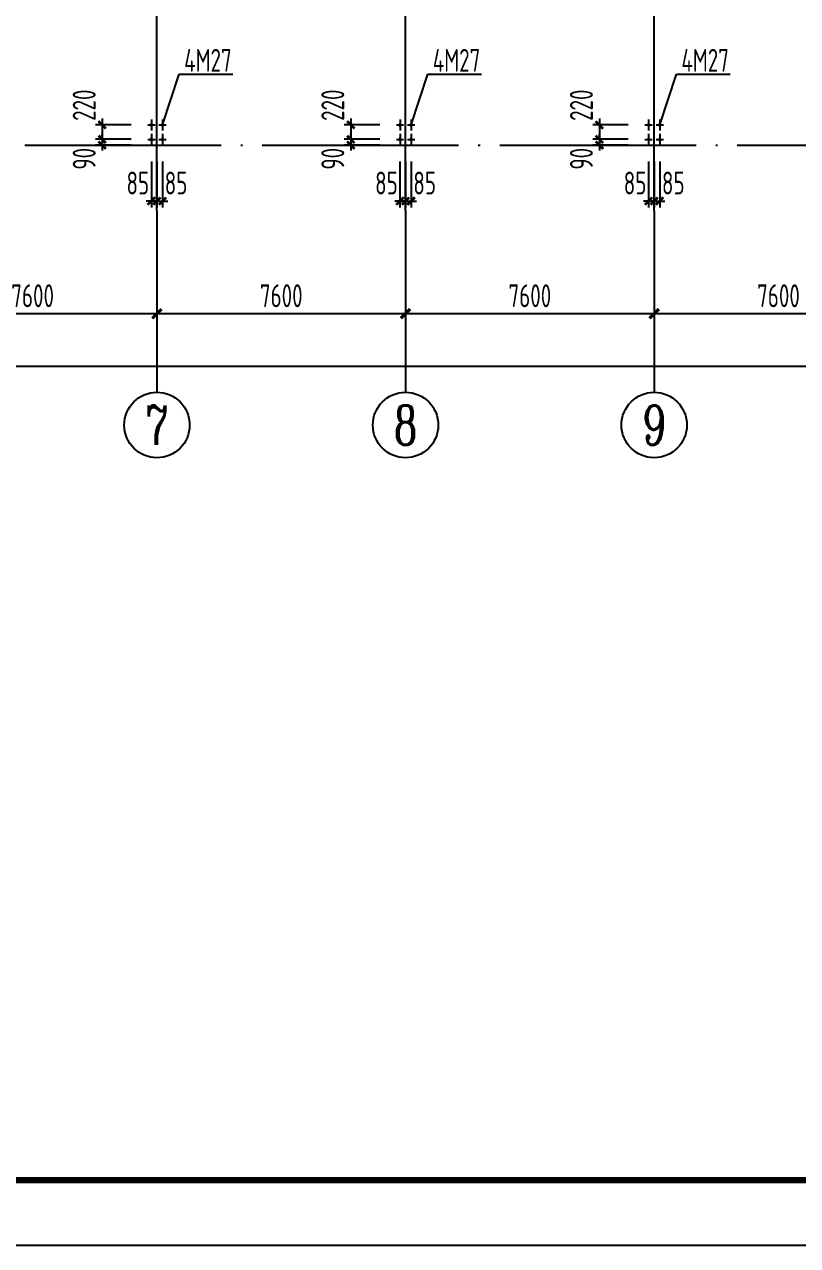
# Model space of a CAD drawing. Extents: x -3102990 to -851544, y -5293060 to -2540151.
# Drawn here: x -2093422 to -2081605, y -2672902 to -2654244 of the extents above; entities that cross this region are included whole.
import ezdxf
from ezdxf.enums import TextEntityAlignment as Align

# ---------------------------------------------------------------- set-up
doc = ezdxf.new("R2010")
doc.units = 0
doc.header["$LTSCALE"] = 1000
doc.header["$PDMODE"] = 1
doc.linetypes.add('DOTE', pattern=[2.42, 2, -0.2, 0.02, -0.2])
doc.layers.get('0').update_dxf_attribs({"linetype": 'CONTINUOUS'})
doc.layers.get('Defpoints').update_dxf_attribs({"linetype": 'CONTINUOUS'})
for name, color, linetype in [('AXIS', 253, 'DOTE'), ('COLU', 7, 'CONTINUOUS'), ('DIM', 3, 'CONTINUOUS'), ('NUM', 7, 'CONTINUOUS'), ('PUB_TITLE', 4, 'CONTINUOUS'), ('TEXT', 7, 'CONTINUOUS'), ('THIN', 7, 'CONTINUOUS')]:
    doc.layers.add(name, color=color, linetype=linetype)
doc.layers.add('yichutu', color=7, linetype='CONTINUOUS', true_color=0xffffff, plot=False)
doc.styles.add('TSSD_Axis', font='Complex.shx', dxfattribs={"width": 0.7, "bigfont": 'hztxt.shx'})
doc.styles.add('TSSD_Dimension', font='tssdeng.shx', dxfattribs={"width": 0.7, "bigfont": 'Hztxt.shx'})
doc.styles.add('TSSD_Rein', font='Tssdeng.shx', dxfattribs={"width": 0.75, "bigfont": 'hztxt.shx'})
doc.dimstyles.new('TSSD_100_100$0', dxfattribs={"dimtxt": 350, "dimasz": 80, "dimexe": 100, "dimexo": 250, "dimgap": 100, "dimtad": 1, "dimdec": 0, "dimzin": 0, "dimdsep": 46, "dimtxsty": 'TSSD_Dimension', "dimblk": 'ARCHTICK', "dimcen": 0, "dimdle": 100, "dimclrd": 3, "dimclre": 3, "dimclrt": 7, "dimadec": 0, "dimazin": 0, "dimtfac": 1, "dimtdec": 0, "dimtix": 1, "dimtmove": 2, "dimatfit": 3, "dimldrblk": 'ARCHTICK', "dimfxl": 100, "dimtolj": 1, "dimtzin": 0, "dimarcsym": 0})
doc.dimstyles.new('TSSD_200_100', dxfattribs={"dimtxt": 350, "dimasz": 100, "dimexe": 100, "dimexo": 250, "dimgap": 100, "dimtad": 1, "dimdec": 0, "dimlfac": 2, "dimzin": 0, "dimdsep": 46, "dimtxsty": 'TSSD_Dimension', "dimblk": 'ARCHTICK', "dimcen": 0, "dimdle": 100, "dimclrt": 7, "dimadec": 0, "dimazin": 0, "dimtfac": 1, "dimtdec": 0, "dimtix": 1, "dimtmove": 2, "dimatfit": 3, "dimfxl": 1, "dimtolj": 1, "dimtzin": 0, "dimarcsym": 0})

# ---------------------------------------------------------------- blocks, each defined once
blk = doc.blocks.new('ts_axno')
at = {"color": 0, "linetype": 'ByBlock', "lineweight": -2}
blk.add_circle((0, 0), 0.5, dxfattribs=at)
at = {"color": 0, "linetype": 'ByBlock', "lineweight": -2, "style": 'TSSD_Axis', "width": 0.7}
blk.add_attdef('A', text='', height=0.6, dxfattribs=at).set_placement((0, 0), align=Align.MIDDLE_CENTER)
blk = doc.blocks.new('_ArchTick')
at = {"color": 0, "const_width": 0.5}
blk.add_lwpolyline([(-0.71, -0.71), (0.71, 0.71)], dxfattribs=at)
blk = doc.blocks.new('*D906')
at = {"layer": 'Defpoints', "color": 0, "ltscale": 1.5}
for p in [(-2083797, -2657090), (-2079997, -2657090), (-2083797, -2658665)]:
    blk.add_point(p, dxfattribs=at)
at = {"layer": 'DIM', "color": 0, "lineweight": -2, "ltscale": 1.5}
for p, q in [((-2083797, -2657340), (-2083797, -2658765)), ((-2079997, -2657340), (-2079997, -2658765)), ((-2079897, -2658665), (-2083897, -2658665))]:
    blk.add_line(p, q, dxfattribs=at)
at = {"layer": 'DIM', "color": 0, "lineweight": -2, "ltscale": 1.5, "xscale": 100, "yscale": 100, "zscale": 100, "rotation": 180}
blk.add_blockref('_ArchTick', (-2083797, -2658665), dxfattribs=at)
at = {"layer": 'DIM', "color": 0, "lineweight": -2, "ltscale": 1.5, "xscale": 100, "yscale": 100, "zscale": 100}
blk.add_blockref('_ArchTick', (-2079997, -2658665), dxfattribs=at)
at = {"layer": 'DIM', "color": 7, "ltscale": 1.5, "insert": (-2081897, -2658390), "char_height": 350, "attachment_point": 5, "style": 'TSSD_Dimension'}
blk.add_mtext('\\A1;7600', dxfattribs=at)
blk = doc.blocks.new('*D907')
at = {"layer": 'Defpoints', "color": 0, "ltscale": 1.5}
for p in [(-2087597, -2657090), (-2083797, -2657090), (-2087597, -2658665)]:
    blk.add_point(p, dxfattribs=at)
at = {"layer": 'DIM', "color": 0, "lineweight": -2, "ltscale": 1.5}
for p, q in [((-2087597, -2657340), (-2087597, -2658765)), ((-2083797, -2657340), (-2083797, -2658765)), ((-2083697, -2658665), (-2087697, -2658665))]:
    blk.add_line(p, q, dxfattribs=at)
at = {"layer": 'DIM', "color": 0, "lineweight": -2, "ltscale": 1.5, "xscale": 100, "yscale": 100, "zscale": 100, "rotation": 180}
blk.add_blockref('_ArchTick', (-2087597, -2658665), dxfattribs=at)
at = {"layer": 'DIM', "color": 0, "lineweight": -2, "ltscale": 1.5, "xscale": 100, "yscale": 100, "zscale": 100}
blk.add_blockref('_ArchTick', (-2083797, -2658665), dxfattribs=at)
at = {"layer": 'DIM', "color": 7, "ltscale": 1.5, "insert": (-2085697, -2658390), "char_height": 350, "attachment_point": 5, "style": 'TSSD_Dimension'}
blk.add_mtext('\\A1;7600', dxfattribs=at)
blk = doc.blocks.new('*D908')
at = {"layer": 'Defpoints', "color": 0, "ltscale": 1.5}
for p in [(-2091397, -2657090), (-2087597, -2657090), (-2091397, -2658665)]:
    blk.add_point(p, dxfattribs=at)
at = {"layer": 'DIM', "color": 0, "lineweight": -2, "ltscale": 1.5}
for p, q in [((-2091397, -2657340), (-2091397, -2658765)), ((-2087597, -2657340), (-2087597, -2658765)), ((-2087497, -2658665), (-2091497, -2658665))]:
    blk.add_line(p, q, dxfattribs=at)
at = {"layer": 'DIM', "color": 0, "lineweight": -2, "ltscale": 1.5, "xscale": 100, "yscale": 100, "zscale": 100, "rotation": 180}
blk.add_blockref('_ArchTick', (-2091397, -2658665), dxfattribs=at)
at = {"layer": 'DIM', "color": 0, "lineweight": -2, "ltscale": 1.5, "xscale": 100, "yscale": 100, "zscale": 100}
blk.add_blockref('_ArchTick', (-2087597, -2658665), dxfattribs=at)
at = {"layer": 'DIM', "color": 7, "ltscale": 1.5, "insert": (-2089497, -2658390), "char_height": 350, "attachment_point": 5, "style": 'TSSD_Dimension'}
blk.add_mtext('\\A1;7600', dxfattribs=at)
blk = doc.blocks.new('*D909')
at = {"layer": 'Defpoints', "color": 0, "ltscale": 1.5}
for p in [(-2095197, -2657090), (-2091397, -2657090), (-2095197, -2658665)]:
    blk.add_point(p, dxfattribs=at)
at = {"layer": 'DIM', "color": 0, "lineweight": -2, "ltscale": 1.5}
for p, q in [((-2095197, -2657340), (-2095197, -2658765)), ((-2091397, -2657340), (-2091397, -2658765)), ((-2091297, -2658665), (-2095297, -2658665))]:
    blk.add_line(p, q, dxfattribs=at)
at = {"layer": 'DIM', "color": 0, "lineweight": -2, "ltscale": 1.5, "xscale": 100, "yscale": 100, "zscale": 100, "rotation": 180}
blk.add_blockref('_ArchTick', (-2095197, -2658665), dxfattribs=at)
at = {"layer": 'DIM', "color": 0, "lineweight": -2, "ltscale": 1.5, "xscale": 100, "yscale": 100, "zscale": 100}
blk.add_blockref('_ArchTick', (-2091397, -2658665), dxfattribs=at)
at = {"layer": 'DIM', "color": 7, "ltscale": 1.5, "insert": (-2093297, -2658390), "char_height": 350, "attachment_point": 5, "style": 'TSSD_Dimension'}
blk.add_mtext('\\A1;7600', dxfattribs=at)
blk = doc.blocks.new('*D915')
at = {"layer": 'Defpoints', "color": 0, "ltscale": 1.5}
for p in [(-2114197, -2657090), (-2038197, -2657090), (-2038197, -2659465)]:
    blk.add_point(p, dxfattribs=at)
at = {"layer": 'DIM', "color": 0, "lineweight": -2, "ltscale": 1.5}
for p, q in [((-2114197, -2657340), (-2114197, -2659565)), ((-2038197, -2657340), (-2038197, -2659565)), ((-2114297, -2659465), (-2038097, -2659465))]:
    blk.add_line(p, q, dxfattribs=at)
at = {"layer": 'DIM', "color": 0, "lineweight": -2, "ltscale": 1.5, "xscale": 100, "yscale": 100, "zscale": 100, "rotation": 180}
blk.add_blockref('_ArchTick', (-2114197, -2659465), dxfattribs=at)
at = {"layer": 'DIM', "color": 0, "lineweight": -2, "ltscale": 1.5, "xscale": 100, "yscale": 100, "zscale": 100}
blk.add_blockref('_ArchTick', (-2038197, -2659465), dxfattribs=at)
at = {"layer": 'DIM', "color": 7, "ltscale": 1.5, "insert": (-2076197, -2659190), "char_height": 350, "attachment_point": 5, "style": 'TSSD_Dimension'}
blk.add_mtext('\\A1;152000', dxfattribs=at)
blk = doc.blocks.new('A$C21E01B0F')
at = {"layer": 'THIN'}
for p, q in [((18, 241), (18, -299)), ((-162, -29), (198, -29))]:
    blk.add_line(p, q, dxfattribs=at)
blk.add_solid([(18, 151), (108, -29), (-72, -29), (18, -209)], dxfattribs=at)
blk = doc.blocks.new('*D995')
at = {"layer": 'Defpoints', "color": 0, "ltscale": 1.5}
for p in [(-2091482, -2656090), (-2091397, -2656090), (-2091397, -2656943)]:
    blk.add_point(p, dxfattribs=at)
at = {"layer": 'DIM', "color": 3, "lineweight": -2, "ltscale": 1.5}
for p, q in [((-2091482, -2656340), (-2091482, -2657043)), ((-2091397, -2656340), (-2091397, -2657043)), ((-2091482, -2656943), (-2091562, -2656943)), ((-2091482, -2656943), (-2091397, -2656943)), ((-2091397, -2656943), (-2091317, -2656943))]:
    blk.add_line(p, q, dxfattribs=at)
at = {"layer": 'DIM', "color": 3, "lineweight": -2, "ltscale": 1.5, "xscale": 80, "yscale": 80, "zscale": 80}
blk.add_blockref('_ArchTick', (-2091482, -2656943), dxfattribs=at)
at = {"layer": 'DIM', "color": 3, "lineweight": -2, "ltscale": 1.5, "xscale": 80, "yscale": 80, "zscale": 80, "rotation": 180}
blk.add_blockref('_ArchTick', (-2091397, -2656943), dxfattribs=at)
at = {"layer": 'DIM', "color": 7, "ltscale": 1.5, "insert": (-2091689, -2656668), "char_height": 350, "attachment_point": 5, "style": 'TSSD_Dimension'}
blk.add_mtext('\\A1;85', dxfattribs=at)
blk = doc.blocks.new('*D996')
at = {"layer": 'Defpoints', "color": 0, "ltscale": 1.5}
for p in [(-2091397, -2656090), (-2091312, -2656090), (-2091312, -2656943)]:
    blk.add_point(p, dxfattribs=at)
at = {"layer": 'DIM', "color": 3, "lineweight": -2, "ltscale": 1.5}
for p, q in [((-2091397, -2656340), (-2091397, -2657043)), ((-2091312, -2656340), (-2091312, -2657043)), ((-2091397, -2656943), (-2091477, -2656943)), ((-2091397, -2656943), (-2091312, -2656943)), ((-2091312, -2656943), (-2091232, -2656943))]:
    blk.add_line(p, q, dxfattribs=at)
at = {"layer": 'DIM', "color": 3, "lineweight": -2, "ltscale": 1.5, "xscale": 80, "yscale": 80, "zscale": 80}
blk.add_blockref('_ArchTick', (-2091397, -2656943), dxfattribs=at)
at = {"layer": 'DIM', "color": 3, "lineweight": -2, "ltscale": 1.5, "xscale": 80, "yscale": 80, "zscale": 80, "rotation": 180}
blk.add_blockref('_ArchTick', (-2091312, -2656943), dxfattribs=at)
at = {"layer": 'DIM', "color": 7, "ltscale": 1.5, "insert": (-2091105, -2656668), "char_height": 350, "attachment_point": 5, "style": 'TSSD_Dimension'}
blk.add_mtext('\\A1;85', dxfattribs=at)
blk = doc.blocks.new('*D997')
at = {"layer": 'Defpoints', "color": 0, "ltscale": 1.5}
for p in [(-2091542, -2655780), (-2092234, -2656000), (-2091542, -2656000)]:
    blk.add_point(p, dxfattribs=at)
at = {"layer": 'DIM', "color": 3, "lineweight": -2, "ltscale": 1.5}
for p, q in [((-2092234, -2655680), (-2092234, -2656100)), ((-2091792, -2655780), (-2092334, -2655780)), ((-2091792, -2656000), (-2092334, -2656000))]:
    blk.add_line(p, q, dxfattribs=at)
at = {"layer": 'DIM', "color": 3, "lineweight": -2, "ltscale": 1.5, "xscale": 80, "yscale": 80, "zscale": 80}
for p, rotation in [((-2092234, -2655780), 90), ((-2092234, -2656000), 270)]:
    blk.add_blockref('_ArchTick', p, dxfattribs=dict(at, rotation=rotation))
at = {"layer": 'DIM', "color": 7, "ltscale": 1.5, "insert": (-2092509, -2655479), "char_height": 350, "attachment_point": 5, "rotation": 90, "style": 'TSSD_Dimension'}
blk.add_mtext('\\A1;220', dxfattribs=at)
blk = doc.blocks.new('*D998')
at = {"layer": 'Defpoints', "color": 0, "ltscale": 1.5}
for p in [(-2092234, -2656090), (-2091542, -2656000), (-2091542, -2656090)]:
    blk.add_point(p, dxfattribs=at)
at = {"layer": 'DIM', "color": 3, "lineweight": -2, "ltscale": 1.5}
for p, q in [((-2092234, -2656000), (-2092234, -2655920)), ((-2091792, -2656000), (-2092334, -2656000)), ((-2091792, -2656090), (-2092334, -2656090)), ((-2092234, -2656000), (-2092234, -2656090)), ((-2092234, -2656090), (-2092234, -2656170))]:
    blk.add_line(p, q, dxfattribs=at)
at = {"layer": 'DIM', "color": 3, "lineweight": -2, "ltscale": 1.5, "xscale": 80, "yscale": 80, "zscale": 80}
for p, rotation in [((-2092234, -2656000), 270), ((-2092234, -2656090), 90)]:
    blk.add_blockref('_ArchTick', p, dxfattribs=dict(at, rotation=rotation))
at = {"layer": 'DIM', "color": 7, "ltscale": 1.5, "insert": (-2092509, -2656297), "char_height": 350, "attachment_point": 5, "rotation": 90, "style": 'TSSD_Dimension'}
blk.add_mtext('\\A1;90', dxfattribs=at)
blk = doc.blocks.new('*D1003')
at = {"layer": 'Defpoints', "color": 0, "ltscale": 1.5}
for p in [(-2087682, -2656090), (-2087597, -2656090), (-2087597, -2656943)]:
    blk.add_point(p, dxfattribs=at)
at = {"layer": 'DIM', "color": 3, "lineweight": -2, "ltscale": 1.5}
for p, q in [((-2087682, -2656340), (-2087682, -2657043)), ((-2087597, -2656340), (-2087597, -2657043)), ((-2087682, -2656943), (-2087762, -2656943)), ((-2087682, -2656943), (-2087597, -2656943)), ((-2087597, -2656943), (-2087517, -2656943))]:
    blk.add_line(p, q, dxfattribs=at)
at = {"layer": 'DIM', "color": 3, "lineweight": -2, "ltscale": 1.5, "xscale": 80, "yscale": 80, "zscale": 80}
blk.add_blockref('_ArchTick', (-2087682, -2656943), dxfattribs=at)
at = {"layer": 'DIM', "color": 3, "lineweight": -2, "ltscale": 1.5, "xscale": 80, "yscale": 80, "zscale": 80, "rotation": 180}
blk.add_blockref('_ArchTick', (-2087597, -2656943), dxfattribs=at)
at = {"layer": 'DIM', "color": 7, "ltscale": 1.5, "insert": (-2087889, -2656668), "char_height": 350, "attachment_point": 5, "style": 'TSSD_Dimension'}
blk.add_mtext('\\A1;85', dxfattribs=at)
blk = doc.blocks.new('*D1004')
at = {"layer": 'Defpoints', "color": 0, "ltscale": 1.5}
for p in [(-2087597, -2656090), (-2087512, -2656090), (-2087512, -2656943)]:
    blk.add_point(p, dxfattribs=at)
at = {"layer": 'DIM', "color": 3, "lineweight": -2, "ltscale": 1.5}
for p, q in [((-2087597, -2656340), (-2087597, -2657043)), ((-2087512, -2656340), (-2087512, -2657043)), ((-2087597, -2656943), (-2087677, -2656943)), ((-2087597, -2656943), (-2087512, -2656943)), ((-2087512, -2656943), (-2087432, -2656943))]:
    blk.add_line(p, q, dxfattribs=at)
at = {"layer": 'DIM', "color": 3, "lineweight": -2, "ltscale": 1.5, "xscale": 80, "yscale": 80, "zscale": 80}
blk.add_blockref('_ArchTick', (-2087597, -2656943), dxfattribs=at)
at = {"layer": 'DIM', "color": 3, "lineweight": -2, "ltscale": 1.5, "xscale": 80, "yscale": 80, "zscale": 80, "rotation": 180}
blk.add_blockref('_ArchTick', (-2087512, -2656943), dxfattribs=at)
at = {"layer": 'DIM', "color": 7, "ltscale": 1.5, "insert": (-2087305, -2656668), "char_height": 350, "attachment_point": 5, "style": 'TSSD_Dimension'}
blk.add_mtext('\\A1;85', dxfattribs=at)
blk = doc.blocks.new('*D1005')
at = {"layer": 'Defpoints', "color": 0, "ltscale": 1.5}
for p in [(-2087742, -2655780), (-2088434, -2656000), (-2087742, -2656000)]:
    blk.add_point(p, dxfattribs=at)
at = {"layer": 'DIM', "color": 3, "lineweight": -2, "ltscale": 1.5}
for p, q in [((-2088434, -2655680), (-2088434, -2656100)), ((-2087992, -2655780), (-2088534, -2655780)), ((-2087992, -2656000), (-2088534, -2656000))]:
    blk.add_line(p, q, dxfattribs=at)
at = {"layer": 'DIM', "color": 3, "lineweight": -2, "ltscale": 1.5, "xscale": 80, "yscale": 80, "zscale": 80}
for p, rotation in [((-2088434, -2655780), 90), ((-2088434, -2656000), 270)]:
    blk.add_blockref('_ArchTick', p, dxfattribs=dict(at, rotation=rotation))
at = {"layer": 'DIM', "color": 7, "ltscale": 1.5, "insert": (-2088709, -2655479), "char_height": 350, "attachment_point": 5, "rotation": 90, "style": 'TSSD_Dimension'}
blk.add_mtext('\\A1;220', dxfattribs=at)
blk = doc.blocks.new('*D1006')
at = {"layer": 'Defpoints', "color": 0, "ltscale": 1.5}
for p in [(-2088434, -2656090), (-2087742, -2656000), (-2087742, -2656090)]:
    blk.add_point(p, dxfattribs=at)
at = {"layer": 'DIM', "color": 3, "lineweight": -2, "ltscale": 1.5}
for p, q in [((-2088434, -2656000), (-2088434, -2655920)), ((-2087992, -2656000), (-2088534, -2656000)), ((-2087992, -2656090), (-2088534, -2656090)), ((-2088434, -2656000), (-2088434, -2656090)), ((-2088434, -2656090), (-2088434, -2656170))]:
    blk.add_line(p, q, dxfattribs=at)
at = {"layer": 'DIM', "color": 3, "lineweight": -2, "ltscale": 1.5, "xscale": 80, "yscale": 80, "zscale": 80}
for p, rotation in [((-2088434, -2656000), 270), ((-2088434, -2656090), 90)]:
    blk.add_blockref('_ArchTick', p, dxfattribs=dict(at, rotation=rotation))
at = {"layer": 'DIM', "color": 7, "ltscale": 1.5, "insert": (-2088709, -2656297), "char_height": 350, "attachment_point": 5, "rotation": 90, "style": 'TSSD_Dimension'}
blk.add_mtext('\\A1;90', dxfattribs=at)
blk = doc.blocks.new('*D1011')
at = {"layer": 'Defpoints', "color": 0, "ltscale": 1.5}
for p in [(-2083882, -2656090), (-2083797, -2656090), (-2083797, -2656943)]:
    blk.add_point(p, dxfattribs=at)
at = {"layer": 'DIM', "color": 3, "lineweight": -2, "ltscale": 1.5}
for p, q in [((-2083882, -2656340), (-2083882, -2657043)), ((-2083797, -2656340), (-2083797, -2657043)), ((-2083882, -2656943), (-2083962, -2656943)), ((-2083882, -2656943), (-2083797, -2656943)), ((-2083797, -2656943), (-2083717, -2656943))]:
    blk.add_line(p, q, dxfattribs=at)
at = {"layer": 'DIM', "color": 3, "lineweight": -2, "ltscale": 1.5, "xscale": 80, "yscale": 80, "zscale": 80}
blk.add_blockref('_ArchTick', (-2083882, -2656943), dxfattribs=at)
at = {"layer": 'DIM', "color": 3, "lineweight": -2, "ltscale": 1.5, "xscale": 80, "yscale": 80, "zscale": 80, "rotation": 180}
blk.add_blockref('_ArchTick', (-2083797, -2656943), dxfattribs=at)
at = {"layer": 'DIM', "color": 7, "ltscale": 1.5, "insert": (-2084089, -2656668), "char_height": 350, "attachment_point": 5, "style": 'TSSD_Dimension'}
blk.add_mtext('\\A1;85', dxfattribs=at)
blk = doc.blocks.new('*D1012')
at = {"layer": 'Defpoints', "color": 0, "ltscale": 1.5}
for p in [(-2083797, -2656090), (-2083712, -2656090), (-2083712, -2656943)]:
    blk.add_point(p, dxfattribs=at)
at = {"layer": 'DIM', "color": 3, "lineweight": -2, "ltscale": 1.5}
for p, q in [((-2083797, -2656340), (-2083797, -2657043)), ((-2083712, -2656340), (-2083712, -2657043)), ((-2083797, -2656943), (-2083877, -2656943)), ((-2083797, -2656943), (-2083712, -2656943)), ((-2083712, -2656943), (-2083632, -2656943))]:
    blk.add_line(p, q, dxfattribs=at)
at = {"layer": 'DIM', "color": 3, "lineweight": -2, "ltscale": 1.5, "xscale": 80, "yscale": 80, "zscale": 80}
blk.add_blockref('_ArchTick', (-2083797, -2656943), dxfattribs=at)
at = {"layer": 'DIM', "color": 3, "lineweight": -2, "ltscale": 1.5, "xscale": 80, "yscale": 80, "zscale": 80, "rotation": 180}
blk.add_blockref('_ArchTick', (-2083712, -2656943), dxfattribs=at)
at = {"layer": 'DIM', "color": 7, "ltscale": 1.5, "insert": (-2083505, -2656668), "char_height": 350, "attachment_point": 5, "style": 'TSSD_Dimension'}
blk.add_mtext('\\A1;85', dxfattribs=at)
blk = doc.blocks.new('*D1013')
at = {"layer": 'Defpoints', "color": 0, "ltscale": 1.5}
for p in [(-2083942, -2655780), (-2084634, -2656000), (-2083942, -2656000)]:
    blk.add_point(p, dxfattribs=at)
at = {"layer": 'DIM', "color": 3, "lineweight": -2, "ltscale": 1.5}
for p, q in [((-2084634, -2655680), (-2084634, -2656100)), ((-2084192, -2655780), (-2084734, -2655780)), ((-2084192, -2656000), (-2084734, -2656000))]:
    blk.add_line(p, q, dxfattribs=at)
at = {"layer": 'DIM', "color": 3, "lineweight": -2, "ltscale": 1.5, "xscale": 80, "yscale": 80, "zscale": 80}
for p, rotation in [((-2084634, -2655780), 90), ((-2084634, -2656000), 270)]:
    blk.add_blockref('_ArchTick', p, dxfattribs=dict(at, rotation=rotation))
at = {"layer": 'DIM', "color": 7, "ltscale": 1.5, "insert": (-2084909, -2655479), "char_height": 350, "attachment_point": 5, "rotation": 90, "style": 'TSSD_Dimension'}
blk.add_mtext('\\A1;220', dxfattribs=at)
blk = doc.blocks.new('*D1014')
at = {"layer": 'Defpoints', "color": 0, "ltscale": 1.5}
for p in [(-2084634, -2656090), (-2083942, -2656000), (-2083942, -2656090)]:
    blk.add_point(p, dxfattribs=at)
at = {"layer": 'DIM', "color": 3, "lineweight": -2, "ltscale": 1.5}
for p, q in [((-2084634, -2656000), (-2084634, -2655920)), ((-2084192, -2656000), (-2084734, -2656000)), ((-2084192, -2656090), (-2084734, -2656090)), ((-2084634, -2656000), (-2084634, -2656090)), ((-2084634, -2656090), (-2084634, -2656170))]:
    blk.add_line(p, q, dxfattribs=at)
at = {"layer": 'DIM', "color": 3, "lineweight": -2, "ltscale": 1.5, "xscale": 80, "yscale": 80, "zscale": 80}
for p, rotation in [((-2084634, -2656000), 270), ((-2084634, -2656090), 90)]:
    blk.add_blockref('_ArchTick', p, dxfattribs=dict(at, rotation=rotation))
at = {"layer": 'DIM', "color": 7, "ltscale": 1.5, "insert": (-2084909, -2656297), "char_height": 350, "attachment_point": 5, "rotation": 90, "style": 'TSSD_Dimension'}
blk.add_mtext('\\A1;90', dxfattribs=at)
blk = doc.blocks.new('A$C16496DF1')
at = {"layer": 'PUB_TITLE'}
blk.add_lwpolyline([(0, 0), (0, 42000), (104100, 42000), (104100, 0)], close=True, dxfattribs=at)
at = {"layer": 'PUB_TITLE', "const_width": 100}
blk.add_lwpolyline([(103100, 1000), (103100, 41000), (713, 41000), (713, 1000), (103100, 1000)], dxfattribs=at)
blk = doc.blocks.new('yct-1041-420-104100-42000-100-2006.0')
at = {"layer": 'yichutu', "color": 7, "true_color": 0xffffff}
blk.add_lwpolyline([(0, 0), (0, 42000), (104100, 42000), (104100, 0)], close=True, dxfattribs=at)

msp = doc.modelspace()

# ---------------------------------------------------------------- linework, layer by layer
at = {"layer": 'AXIS', "ltscale": 1.5}
for p, q in [((-2091396.76, -2657090.5), (-2091396.76, -2640340.5)), ((-2087596.76, -2657090.5), (-2087596.76, -2640340.5)), ((-2083796.76, -2657090.5), (-2083796.76, -2640340.5)), ((-2115196.76, -2656090.5), (-2037196.76, -2656090.5))]:
    msp.add_line(p, q, dxfattribs=at)
at = {"layer": 'NUM'}
for p, q in [((-2091311.76, -2655780.5, 4.8), (-2091055.44, -2655003.05, 4.8)), ((-2091055.44, -2655003.05, 4.8), (-2090237.37, -2655003.05, 4.8)), ((-2087511.76, -2655780.5, 4.8), (-2087255.44, -2655003.05, 4.8)), ((-2087255.44, -2655003.05, 4.8), (-2086437.37, -2655003.05, 4.8)), ((-2083711.76, -2655780.5, 4.8), (-2083455.44, -2655003.05, 4.8)), ((-2083455.44, -2655003.05, 4.8), (-2082637.37, -2655003.05, 4.8))]:
    msp.add_line(p, q, dxfattribs=at)
at = {"layer": 'NUM', "ltscale": 1.5}
for p, q in [((-2091396.76, -2657090.5), (-2091396.76, -2659865.5)), ((-2087596.76, -2657090.5), (-2087596.76, -2659865.5)), ((-2083796.76, -2657090.5), (-2083796.76, -2659865.5))]:
    msp.add_line(p, q, dxfattribs=at)

# ---------------------------------------------------------------- block references
at = {"ltscale": 1.5}
msp.add_blockref('A$C16496DF1', (-2124567.88, -2672902.4), dxfattribs=at)
at = {"layer": 'COLU', "lineweight": 5, "xscale": 0.3087000000523403, "yscale": 0.3087000005180016}
for p, zscale in [((-2091487.28, -2655771.56), 0.3086999999999999), ((-2091317.28, -2655771.56, 4.8), 0.3086999999999998), ((-2087687.28, -2655771.56), 0.3086999999999999), ((-2087517.28, -2655771.56, 4.8), 0.3086999999999998), ((-2083887.28, -2655771.56), 0.3086999999999999), ((-2083717.28, -2655771.56, 4.8), 0.3086999999999998), ((-2091487.28, -2655991.56), 0.3086999999999999), ((-2091317.28, -2655991.56, 1.44), 0.3086999999999998), ((-2087687.28, -2655991.56), 0.3086999999999999), ((-2087517.28, -2655991.56, 1.44), 0.3086999999999998), ((-2083887.28, -2655991.56), 0.3086999999999999), ((-2083717.28, -2655991.56, 1.44), 0.3086999999999998)]:
    msp.add_blockref('A$C21E01B0F', p, dxfattribs=dict(at, zscale=zscale))
at = {"layer": 'NUM'}
ref = msp.add_blockref('ts_axno', (-2091396.76, -2660365.5), dxfattribs=dict(at, xscale=1000, yscale=1000, zscale=1000))
ref.add_attrib('7', '7', dxfattribs={"height": 600, "style": 'TSSD_Axis', "width": 0.7}).set_placement((-2091396.76, -2660365.5), align=Align.MIDDLE_CENTER)
ref = msp.add_blockref('ts_axno', (-2087596.76, -2660365.5), dxfattribs=dict(at, xscale=1000, yscale=1000, zscale=1000))
ref.add_attrib('8', '8', dxfattribs={"height": 600, "style": 'TSSD_Axis', "width": 0.7}).set_placement((-2087596.76, -2660365.5), align=Align.MIDDLE_CENTER)
ref = msp.add_blockref('ts_axno', (-2083796.76, -2660365.5), dxfattribs=dict(at, xscale=1000, yscale=1000, zscale=1000))
ref.add_attrib('9', '9', dxfattribs={"height": 600, "style": 'TSSD_Axis', "width": 0.7}).set_placement((-2083796.76, -2660365.5), align=Align.MIDDLE_CENTER)
at = {"layer": 'yichutu'}
msp.add_blockref('yct-1041-420-104100-42000-100-2006.0', (-2124567.87, -2672902.4), dxfattribs=at)

# ---------------------------------------------------------------- texts
at = {"layer": 'TEXT', "style": 'TSSD_Rein', "width": 0.7}
for p in [(-2090981.26, -2654968.04, 4.8), (-2087181.26, -2654968.04, 4.8), (-2083381.26, -2654968.04, 4.8)]:
    msp.add_text('4M27', height=350, dxfattribs=at).set_placement(p)

# ---------------------------------------------------------------- dimensions: what is measured, and where the dimension line sits
at = {"layer": 'DIM', "ltscale": 1.5}
for base, p1, p2, picture, middle in [((-2092233.88, -2656000.5), (-2091541.76, -2655780.5), (-2091541.76, -2656000.5), '*D997', (-2092508.88, -2655479.41)), ((-2088433.88, -2656000.5), (-2087741.76, -2655780.5), (-2087741.76, -2656000.5), '*D1005', (-2088708.88, -2655479.41)), ((-2084633.88, -2656000.5), (-2083941.76, -2655780.5), (-2083941.76, -2656000.5), '*D1013', (-2084908.88, -2655479.41)), ((-2092233.88, -2656090.5), (-2091541.76, -2656000.5), (-2091541.76, -2656090.5), '*D998', (-2092508.88, -2656297.36)), ((-2088433.88, -2656090.5), (-2087741.76, -2656000.5), (-2087741.76, -2656090.5), '*D1006', (-2088708.88, -2656297.36)), ((-2084633.88, -2656090.5), (-2083941.76, -2656000.5), (-2083941.76, -2656090.5), '*D1014', (-2084908.88, -2656297.36))]:
    dim = msp.add_linear_dim(base=base, p1=p1, p2=p2, angle=90, dimstyle='TSSD_100_100$0', dxfattribs=at)
    dim.commit()
    dim.dimension.update_dxf_attribs({"geometry": picture, "text_midpoint": middle, "dimtype": 160})
for base, p1, p2, picture, middle in [((-2091396.76, -2656942.6), (-2091481.76, -2656090.5), (-2091396.76, -2656090.5), '*D995', (-2091688.62, -2656667.6)), ((-2091311.76, -2656942.6), (-2091396.76, -2656090.5), (-2091311.76, -2656090.5), '*D996', (-2091104.9, -2656667.6)), ((-2087596.76, -2656942.6), (-2087681.76, -2656090.5), (-2087596.76, -2656090.5), '*D1003', (-2087888.62, -2656667.6)), ((-2087511.76, -2656942.6), (-2087596.76, -2656090.5), (-2087511.76, -2656090.5), '*D1004', (-2087304.9, -2656667.6)), ((-2083796.76, -2656942.6), (-2083881.76, -2656090.5), (-2083796.76, -2656090.5), '*D1011', (-2084088.62, -2656667.6)), ((-2083711.76, -2656942.6), (-2083796.76, -2656090.5), (-2083711.76, -2656090.5), '*D1012', (-2083504.9, -2656667.6))]:
    dim = msp.add_linear_dim(base=base, p1=p1, p2=p2, dimstyle='TSSD_100_100$0', dxfattribs=at)
    dim.commit()
    dim.dimension.update_dxf_attribs({"geometry": picture, "text_midpoint": middle, "dimtype": 160})
for base, p1, p2, picture, middle in [((-2038196.76, -2659465.5), (-2114196.76, -2657090.5), (-2038196.76, -2657090.5), '*D915', (-2076196.76, -2659190.5)), ((-2095196.76, -2658665.5), (-2091396.76, -2657090.5), (-2095196.76, -2657090.5), '*D909', (-2093296.76, -2658390.5)), ((-2091396.76, -2658665.5), (-2087596.76, -2657090.5), (-2091396.76, -2657090.5), '*D908', (-2089496.76, -2658390.5)), ((-2087596.76, -2658665.5), (-2083796.76, -2657090.5), (-2087596.76, -2657090.5), '*D907', (-2085696.76, -2658390.5)), ((-2083796.76, -2658665.5), (-2079996.76, -2657090.5), (-2083796.76, -2657090.5), '*D906', (-2081896.76, -2658390.5))]:
    dim = msp.add_linear_dim(base=base, p1=p1, p2=p2, angle=180, dimstyle='TSSD_200_100', dxfattribs=at)
    dim.commit()
    dim.dimension.update_dxf_attribs({"geometry": picture, "text_midpoint": middle})

doc.saveas('drawing.dxf')
